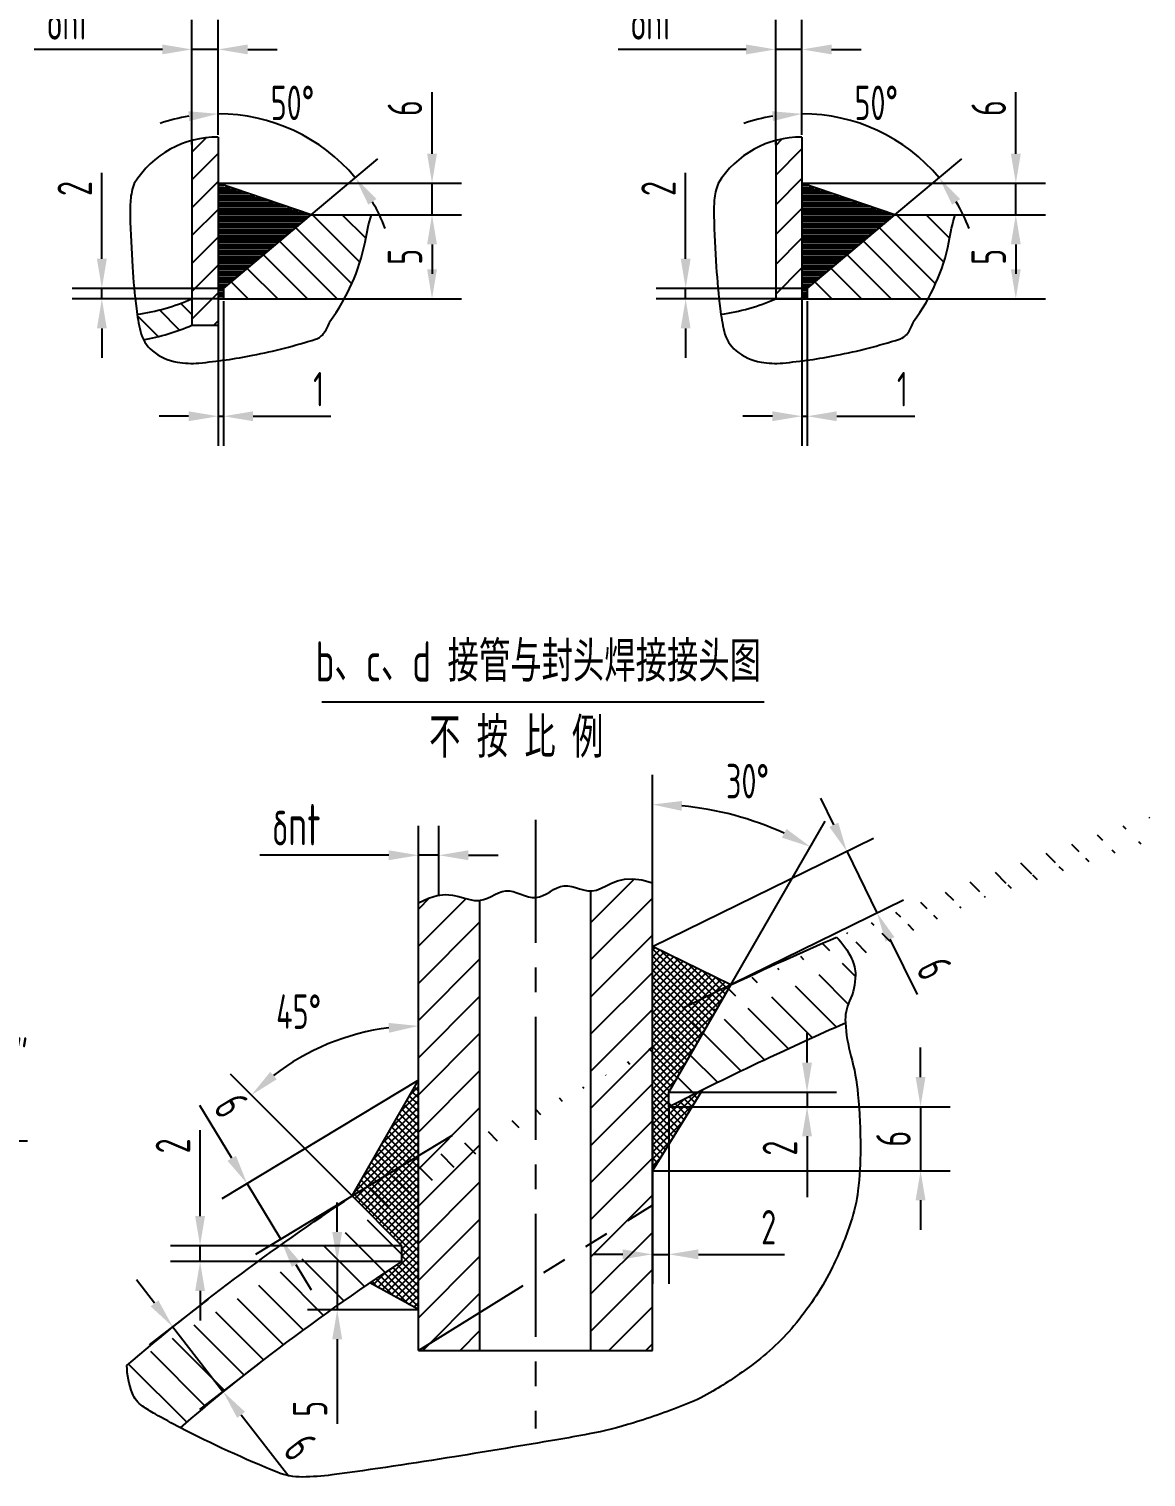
# Model space of a CAD drawing. Extents: x 0 to 3564, y 0 to 5046.
# Drawn here: x 1721 to 2402, y 1432 to 2314 of the extents above; entities that cross this region are included whole.
import ezdxf
from ezdxf.enums import TextEntityAlignment as Align

# ---------------------------------------------------------------- set-up
doc = ezdxf.new("R2010")
doc.units = 0
doc.header["$LTSCALE"] = 60
doc.linetypes.add('G', pattern=[2, 1.25, -0.25, 0.25, -0.25])
doc.linetypes.add('K', pattern=[2.5, 1.25, -0.25, 0.25, -0.25, 0.25, -0.25])
doc.layers.get('0').update_dxf_attribs({"linetype": 'CONTINUOUS'})
doc.layers.get('DEFPOINTS').update_dxf_attribs({"linetype": 'CONTINUOUS'})
for name, color, linetype in [('01', 7, 'CONTINUOUS'), ('02C', 3, 'CONTINUOUS'), ('05', 4, 'G'), ('07', 6, 'K'), ('08', 1, 'CONTINUOUS'), ('10', 1, 'CONTINUOUS'), ('11', 3, 'CONTINUOUS')]:
    doc.layers.add(name, color=color, linetype=linetype)
doc.styles.get("Standard").update_dxf_attribs({"font": 'isocp', "width": 0.707, "bigfont": 'intecad.shx'})
doc.dimstyles.new('INTE', dxfattribs={"dimscale": 6, "dimtxt": 3.5, "dimasz": 3, "dimexe": 3, "dimexo": 0, "dimgap": 1, "dimtad": 1, "dimdec": 3, "dimtxsty": 'STANDARD', "dimcen": 0, "dimclrd": 1, "dimclre": 1, "dimclrt": 3, "dimaunit": 1, "dimazin": 3, "dimtfac": 1, "dimtdec": 4, "dimtmove": 0, "dimatfit": 3, "dimtzin": 0})
doc.dimstyles.new('INTE$2', dxfattribs={"dimscale": 6, "dimtxt": 3.5, "dimasz": 3, "dimexe": 3, "dimexo": 0, "dimgap": 1, "dimtad": 1, "dimtih": 1, "dimtoh": 1, "dimdec": 3, "dimtxsty": 'STANDARD', "dimcen": 0, "dimclrd": 1, "dimclre": 1, "dimclrt": 3, "dimaunit": 1, "dimazin": 3, "dimtfac": 1, "dimtdec": 4, "dimtmove": 0, "dimatfit": 3, "dimtzin": 0})
pattern_1 = [(45, (291.961, 1301.108), (-2.1213203, 2.1213203), []), (135, (291.961, 1301.108), (-2.1213203, -2.1213203), [])]

# ---------------------------------------------------------------- blocks, each defined once
blk = doc.blocks.new('*D73')
at = {"color": 1, "linetype": 'BYBLOCK'}
for p, q in [((2414.78, 3464.99), (2414.78, 3482.99)), ((2454.22, 3446.99), (2396.78, 3446.99)), ((2414.78, 3446.99), (2414.78, 3417.62)), ((2464.22, 3417.62), (2396.78, 3417.62)), ((2414.78, 3399.62), (2414.78, 3347.98))]:
    blk.add_line(p, q, dxfattribs=at)
for points in [[(2411.78, 3464.99), (2417.78, 3464.99), (2414.78, 3446.99)], [(2411.78, 3399.62), (2417.78, 3399.62), (2414.78, 3417.62)]]:
    blk.add_solid(points, dxfattribs=at)
at = {"layer": 'DEFPOINTS', "color": 0, "linetype": 'BYBLOCK'}
for p in [(2414.78, 3446.99), (2454.22, 3446.99), (2464.22, 3417.62)]:
    blk.add_point(p, dxfattribs=at)
at = {"color": 3, "linetype": 'BYBLOCK', "insert": (2398.28, 3357.26), "char_height": 21, "attachment_point": 5, "rotation": 90}
blk.add_mtext('5', dxfattribs=at)
blk = doc.blocks.new('*D74')
at = {"color": 1, "linetype": 'BYBLOCK'}
for p, q in [((1825.62, 1682.24), (1825.62, 1734.65)), ((1948.56, 1664.24), (1807.62, 1664.24)), ((1825.62, 1654.66), (1825.62, 1664.24)), ((1948.56, 1654.66), (1807.62, 1654.66)), ((1825.62, 1636.66), (1825.62, 1618.66))]:
    blk.add_line(p, q, dxfattribs=at)
for points in [[(1822.62, 1682.24), (1828.62, 1682.24), (1825.62, 1664.24)], [(1822.62, 1636.66), (1828.62, 1636.66), (1825.62, 1654.66)]]:
    blk.add_solid(points, dxfattribs=at)
at = {"layer": 'DEFPOINTS', "color": 0, "linetype": 'BYBLOCK'}
for p in [(1825.62, 1664.24), (1948.56, 1664.24), (1948.56, 1654.66)]:
    blk.add_point(p, dxfattribs=at)
at = {"color": 3, "linetype": 'BYBLOCK', "insert": (1809.11, 1725.05), "char_height": 21, "attachment_point": 5, "rotation": 90}
blk.add_mtext('2', dxfattribs=at)
blk = doc.blocks.new('*D75')
at = {"color": 1, "linetype": 'BYBLOCK'}
for p, q in [((1958.56, 1765.17), (1838.83, 1692.77)), ((1844.92, 1717.48), (1825.48, 1749.63)), ((1979.04, 1731.32), (1859.31, 1658.91)), ((1874.71, 1668.23), (1854.24, 1702.08)), ((1884.03, 1652.82), (1893.34, 1637.42))]:
    blk.add_line(p, q, dxfattribs=at)
for points in [[(1847.49, 1719.04), (1842.35, 1715.93), (1854.24, 1702.08)], [(1886.59, 1654.38), (1881.46, 1651.27), (1874.71, 1668.23)]]:
    blk.add_solid(points, dxfattribs=at)
at = {"layer": 'DEFPOINTS', "color": 0, "linetype": 'BYBLOCK'}
for p in [(1958.56, 1765.17), (1979.04, 1731.32), (1874.71, 1668.23)]:
    blk.add_point(p, dxfattribs=at)
at = {"color": 3, "linetype": 'BYBLOCK', "insert": (1844.66, 1749.79), "char_height": 21, "attachment_point": 5, "rotation": 301.16461}
blk.add_mtext('6', dxfattribs=at)
blk = doc.blocks.new('*D76')
at = {"color": 1, "linetype": 'BYBLOCK'}
blk.add_line((2423.91, 3486.89), (2349.77, 3561.02), dxfattribs=at)
blk.add_arc((2464.22, 3446.58), 143.85, 97.17399, 127.82601, dxfattribs=at)
for points in [[(2446.07, 3592.3), (2446.44, 3586.31), (2464.22, 3590.43)], [(2377.98, 3557.95), (2374.01, 3562.45), (2362.5, 3548.3)]]:
    blk.add_solid(points, dxfattribs=at)
at = {"layer": 'DEFPOINTS', "color": 0, "linetype": 'BYBLOCK'}
for p in [(2464.22, 3692.96), (2426.99, 3585.53), (2423.91, 3486.89), (2454.22, 3456.58), (2464.22, 3392.83)]:
    blk.add_point(p, dxfattribs=at)
at = {"color": 3, "linetype": 'BYBLOCK', "insert": (2391.3, 3599.17), "char_height": 21, "attachment_point": 5}
blk.add_mtext('45{°}', dxfattribs=at)
blk = doc.blocks.new('*D77')
at = {"color": 1, "linetype": 'BYBLOCK'}
for p, q in [((2464.22, 3665.36), (2464.22, 3712.41)), ((2476.72, 3670.06), (2476.72, 3712.41)), ((2446.22, 3694.41), (2367.66, 3694.41)), ((2476.72, 3694.41), (2464.22, 3694.41)), ((2494.72, 3694.41), (2512.72, 3694.41))]:
    blk.add_line(p, q, dxfattribs=at)
for points in [[(2446.22, 3697.41), (2446.22, 3691.41), (2464.22, 3694.41)], [(2494.72, 3697.41), (2494.72, 3691.41), (2476.72, 3694.41)]]:
    blk.add_solid(points, dxfattribs=at)
at = {"layer": 'DEFPOINTS', "color": 0, "linetype": 'BYBLOCK'}
for p in [(2476.72, 3694.41), (2476.72, 3670.06), (2464.22, 3665.36)]:
    blk.add_point(p, dxfattribs=at)
at = {"color": 3, "linetype": 'BYBLOCK', "insert": (2389.94, 3713.01), "char_height": 21, "attachment_point": 5}
blk.add_mtext('δ\\H25.2;nt', dxfattribs=at)
blk = doc.blocks.new('*D87')
at = {"color": 1, "linetype": 'BYBLOCK'}
for p, q in [((1797.88, 1629.15), (1786.84, 1643.37)), ((1830.52, 1631.71), (1794.7, 1603.9)), ((1808.92, 1614.94), (1839.58, 1575.44)), ((1861.18, 1592.21), (1825.36, 1564.4)), ((1850.62, 1561.22), (1879.62, 1523.87))]:
    blk.add_line(p, q, dxfattribs=at)
for points in [[(1800.25, 1630.99), (1795.51, 1627.31), (1808.92, 1614.94)], [(1852.99, 1563.06), (1848.25, 1559.38), (1839.58, 1575.44)]]:
    blk.add_solid(points, dxfattribs=at)
at = {"layer": 'DEFPOINTS', "color": 0, "linetype": 'BYBLOCK'}
for p in [(1830.52, 1631.71), (1808.92, 1614.94), (1861.18, 1592.21)]:
    blk.add_point(p, dxfattribs=at)
at = {"color": 3, "linetype": 'BYBLOCK', "insert": (1886.65, 1541.72), "char_height": 21, "attachment_point": 5, "rotation": 307.82502}
blk.add_mtext('6', dxfattribs=at)
blk = doc.blocks.new('*D95')
at = {"color": 1, "linetype": 'BYBLOCK'}
for p, q in [((2606.72, 3677.55), (2606.72, 3743.32)), ((2654.48, 3615.5), (2711.99, 3715.11))]:
    blk.add_line(p, q, dxfattribs=at)
blk.add_arc((2606.72, 3532.77), 192.55, 65.35818, 84.64182, dxfattribs=at)
for points in [[(2624.56, 3721.48), (2624.84, 3727.47), (2606.72, 3725.32)], [(2688.38, 3710.45), (2685.62, 3705.12), (2702.99, 3699.52)]]:
    blk.add_solid(points, dxfattribs=at)
at = {"layer": 'DEFPOINTS', "color": 0, "linetype": 'BYBLOCK'}
for p in [(2640.15, 3722.39), (2606.72, 3677.55), (2654.48, 3615.5), (2616.72, 3550.09), (2606.72, 3392.83)]:
    blk.add_point(p, dxfattribs=at)
at = {"color": 3, "linetype": 'BYBLOCK', "insert": (2664.65, 3739.54), "char_height": 21, "attachment_point": 5}
blk.add_mtext('30{°}', dxfattribs=at)
blk = doc.blocks.new('*D96')
at = {"color": 1, "linetype": 'BYBLOCK'}
for p, q in [((2101.06, 1748.97), (2101.06, 1640.99)), ((2111.06, 1748.93), (2111.06, 1640.99)), ((2083.06, 1658.99), (2065.06, 1658.99)), ((2101.06, 1658.99), (2111.06, 1658.99)), ((2129.06, 1658.99), (2181.47, 1658.99))]:
    blk.add_line(p, q, dxfattribs=at)
for points in [[(2083.06, 1661.99), (2083.06, 1655.99), (2101.06, 1658.99)], [(2129.06, 1661.99), (2129.06, 1655.99), (2111.06, 1658.99)]]:
    blk.add_solid(points, dxfattribs=at)
at = {"layer": 'DEFPOINTS', "color": 0, "linetype": 'BYBLOCK'}
for p in [(2101.06, 1748.97), (2111.06, 1748.93), (2111.06, 1658.99)]:
    blk.add_point(p, dxfattribs=at)
at = {"color": 3, "linetype": 'BYBLOCK', "insert": (2171.87, 1675.49), "char_height": 21, "attachment_point": 5}
blk.add_mtext('2', dxfattribs=at)
blk = doc.blocks.new('*D97')
at = {"color": 1, "linetype": 'BYBLOCK'}
for p, q in [((2264.36, 1766.93), (2264.36, 1784.93)), ((2111.06, 1748.93), (2282.36, 1748.93)), ((2264.36, 1748.93), (2264.36, 1709.9)), ((2101.06, 1709.9), (2282.36, 1709.9)), ((2264.36, 1691.9), (2264.36, 1673.9))]:
    blk.add_line(p, q, dxfattribs=at)
for points in [[(2261.36, 1766.93), (2267.36, 1766.93), (2264.36, 1748.93)], [(2261.36, 1691.9), (2267.36, 1691.9), (2264.36, 1709.9)]]:
    blk.add_solid(points, dxfattribs=at)
at = {"layer": 'DEFPOINTS', "color": 0, "linetype": 'BYBLOCK'}
for p in [(2111.06, 1748.93), (2101.06, 1709.9), (2264.36, 1709.9)]:
    blk.add_point(p, dxfattribs=at)
at = {"color": 3, "linetype": 'BYBLOCK', "insert": (2247.86, 1729.42), "char_height": 21, "attachment_point": 5, "rotation": 90}
blk.add_mtext('6', dxfattribs=at)
blk = doc.blocks.new('*D98')
at = {"color": 1, "linetype": 'BYBLOCK'}
for p, q in [((2211.55, 1920.63), (2203.63, 1936.8)), ((2101.06, 1846.43), (2235.64, 1912.39)), ((2219.48, 1904.47), (2237.81, 1867.07)), ((2119.39, 1809.02), (2253.97, 1874.99)), ((2245.73, 1850.9), (2262.27, 1817.17))]:
    blk.add_line(p, q, dxfattribs=at)
for points in [[(2214.25, 1921.95), (2208.86, 1919.31), (2219.48, 1904.47)], [(2248.43, 1852.22), (2243.04, 1849.58), (2237.81, 1867.07)]]:
    blk.add_solid(points, dxfattribs=at)
at = {"layer": 'DEFPOINTS', "color": 0, "linetype": 'BYBLOCK'}
for p in [(2237.81, 1867.07), (2101.06, 1846.43), (2119.39, 1809.02)]:
    blk.add_point(p, dxfattribs=at)
at = {"color": 3, "linetype": 'BYBLOCK', "insert": (2272.78, 1833.22), "char_height": 21, "attachment_point": 5, "rotation": 296.11198}
blk.add_mtext('6', dxfattribs=at)
blk = doc.blocks.new('*D104')
at = {"color": 1, "linetype": 'BYBLOCK'}
for p, q in [((2767.63, 4624.62), (2767.63, 4662.18)), ((2637.42, 4606.62), (2785.63, 4606.62)), ((2767.63, 4587.42), (2767.63, 4606.62)), ((2730.71, 4587.42), (2785.63, 4587.42)), ((2767.63, 4569.42), (2767.63, 4551.42))]:
    blk.add_line(p, q, dxfattribs=at)
for points in [[(2764.63, 4624.62), (2770.63, 4624.62), (2767.63, 4606.62)], [(2764.63, 4569.42), (2770.63, 4569.42), (2767.63, 4587.42)]]:
    blk.add_solid(points, dxfattribs=at)
at = {"layer": 'DEFPOINTS', "color": 0, "linetype": 'BYBLOCK'}
for p in [(2637.42, 4606.62), (2767.63, 4606.62), (2730.71, 4587.42)]:
    blk.add_point(p, dxfattribs=at)
at = {"color": 3, "linetype": 'BYBLOCK', "insert": (2751.13, 4652.4), "char_height": 21, "attachment_point": 5, "rotation": 90}
blk.add_mtext('6', dxfattribs=at)
blk = doc.blocks.new('*D105')
at = {"color": 1, "linetype": 'BYBLOCK'}
for p, q in [((2621.42, 4630.25), (2621.42, 4706.15)), ((2637.42, 4636.07), (2637.42, 4706.15)), ((2603.42, 4688.15), (2525.44, 4688.15)), ((2637.42, 4688.15), (2621.42, 4688.15)), ((2655.42, 4688.15), (2673.42, 4688.15))]:
    blk.add_line(p, q, dxfattribs=at)
for points in [[(2603.42, 4691.15), (2603.42, 4685.15), (2621.42, 4688.15)], [(2655.42, 4691.15), (2655.42, 4685.15), (2637.42, 4688.15)]]:
    blk.add_solid(points, dxfattribs=at)
at = {"layer": 'DEFPOINTS', "color": 0, "linetype": 'BYBLOCK'}
for p in [(2637.42, 4688.15), (2637.42, 4636.07), (2621.42, 4630.25)]:
    blk.add_point(p, dxfattribs=at)
at = {"color": 3, "linetype": 'BYBLOCK', "insert": (2546, 4704.65), "char_height": 21, "attachment_point": 5}
blk.add_mtext('δnt', dxfattribs=at)
blk = doc.blocks.new('*D106')
at = {"color": 1, "linetype": 'BYBLOCK'}
blk.add_line((2694.01, 4587.42), (2734.72, 4621.57), dxfattribs=at)
for start, end in [(40, 90), (99.47174, 108.94349), (21.05651, 30.52826)]:
    blk.add_arc((2637.42, 4539.93), 109.01, start, end, dxfattribs=at)
for points in [[(2619.24, 4650.45), (2619.73, 4644.47), (2637.42, 4648.94)], [(2728.87, 4593.57), (2733.77, 4597.04), (2720.93, 4610)]]:
    blk.add_solid(points, dxfattribs=at)
at = {"layer": 'DEFPOINTS', "color": 0, "linetype": 'BYBLOCK'}
for p in [(2637.42, 4649.76), (2697.32, 4631.01), (2694.01, 4587.42), (2640.62, 4542.62), (2637.42, 4508.77)]:
    blk.add_point(p, dxfattribs=at)
at = {"color": 3, "linetype": 'BYBLOCK', "insert": (2682.65, 4655.61), "char_height": 21, "attachment_point": 5}
blk.add_mtext('50°', dxfattribs=at)
blk = doc.blocks.new('*D107')
at = {"color": 1, "linetype": 'BYBLOCK'}
for p, q in [((2637.42, 4536.22), (2637.42, 4446.71)), ((2640.62, 4534.8), (2640.62, 4446.71)), ((2619.42, 4464.71), (2601.42, 4464.71)), ((2637.42, 4464.71), (2640.62, 4464.71)), ((2658.62, 4464.71), (2706.09, 4464.71))]:
    blk.add_line(p, q, dxfattribs=at)
for points in [[(2619.42, 4467.71), (2619.42, 4461.71), (2637.42, 4464.71)], [(2658.62, 4467.71), (2658.62, 4461.71), (2640.62, 4464.71)]]:
    blk.add_solid(points, dxfattribs=at)
at = {"layer": 'DEFPOINTS', "color": 0, "linetype": 'BYBLOCK'}
for p in [(2637.42, 4536.22), (2640.62, 4534.8), (2640.62, 4464.71)]:
    blk.add_point(p, dxfattribs=at)
at = {"color": 3, "linetype": 'BYBLOCK', "insert": (2698.6, 4481.21), "char_height": 21, "attachment_point": 5}
blk.add_mtext('1', dxfattribs=at)
blk = doc.blocks.new('*D108')
at = {"color": 1, "linetype": 'BYBLOCK'}
for p, q in [((1742.61, 2173.66), (1742.61, 2226.07)), ((1816.66, 2155.66), (1724.61, 2155.66)), ((1742.61, 2149.26), (1742.61, 2155.66)), ((1813.46, 2149.26), (1724.61, 2149.26)), ((1742.61, 2131.26), (1742.61, 2113.26))]:
    blk.add_line(p, q, dxfattribs=at)
for points in [[(1739.61, 2173.66), (1745.61, 2173.66), (1742.61, 2155.66)], [(1739.61, 2131.26), (1745.61, 2131.26), (1742.61, 2149.26)]]:
    blk.add_solid(points, dxfattribs=at)
at = {"layer": 'DEFPOINTS', "color": 0, "linetype": 'BYBLOCK'}
for p in [(1816.66, 2155.66), (1742.61, 2149.26), (1813.46, 2149.26)]:
    blk.add_point(p, dxfattribs=at)
at = {"color": 3, "linetype": 'BYBLOCK', "insert": (1726.11, 2216.47), "char_height": 21, "attachment_point": 5, "rotation": 90}
blk.add_mtext('2', dxfattribs=at)
blk = doc.blocks.new('*D109')
at = {"color": 1, "linetype": 'BYBLOCK'}
for p, q in [((2730.71, 4587.42), (2785.63, 4587.42)), ((2767.63, 4569.42), (2767.63, 4554.22)), ((2714.22, 4536.22), (2785.63, 4536.22))]:
    blk.add_line(p, q, dxfattribs=at)
for points in [[(2764.63, 4569.42), (2770.63, 4569.42), (2767.63, 4587.42)], [(2764.63, 4554.22), (2770.63, 4554.22), (2767.63, 4536.22)]]:
    blk.add_solid(points, dxfattribs=at)
at = {"layer": 'DEFPOINTS', "color": 0, "linetype": 'BYBLOCK'}
for p in [(2730.71, 4587.42), (2714.22, 4536.22), (2767.63, 4536.22)]:
    blk.add_point(p, dxfattribs=at)
at = {"color": 3, "linetype": 'BYBLOCK', "insert": (2751.13, 4561.82), "char_height": 21, "attachment_point": 5, "rotation": 90}
blk.add_mtext('5', dxfattribs=at)
blk = doc.blocks.new('*D163')
at = {"color": 1, "linetype": 'BYBLOCK'}
for p, q in [((1813.46, 2149.26), (1813.46, 2059.76)), ((1816.66, 2147.85), (1816.66, 2059.76)), ((1795.46, 2077.76), (1777.46, 2077.76)), ((1813.46, 2077.76), (1816.66, 2077.76)), ((1834.66, 2077.76), (1882.12, 2077.76))]:
    blk.add_line(p, q, dxfattribs=at)
for points in [[(1795.46, 2080.76), (1795.46, 2074.76), (1813.46, 2077.76)], [(1834.66, 2080.76), (1834.66, 2074.76), (1816.66, 2077.76)]]:
    blk.add_solid(points, dxfattribs=at)
at = {"layer": 'DEFPOINTS', "color": 0, "linetype": 'BYBLOCK'}
for p in [(1813.46, 2149.26), (1816.66, 2147.85), (1816.66, 2077.76)]:
    blk.add_point(p, dxfattribs=at)
at = {"color": 3, "linetype": 'BYBLOCK', "insert": (1874.64, 2094.26), "char_height": 21, "attachment_point": 5}
blk.add_mtext('1', dxfattribs=at)
blk = doc.blocks.new('*D162')
at = {"color": 1, "linetype": 'BYBLOCK'}
blk.add_line((1870.05, 2200.46), (1910.75, 2234.62), dxfattribs=at)
for start, end in [(99.47174, 108.94349), (40, 90), (21.05651, 30.52826)]:
    blk.add_arc((1813.46, 2152.98), 109.01, start, end, dxfattribs=at)
for points in [[(1795.27, 2263.49), (1795.76, 2257.51), (1813.46, 2261.99)], [(1904.9, 2206.62), (1909.8, 2210.08), (1896.96, 2223.05)]]:
    blk.add_solid(points, dxfattribs=at)
at = {"layer": 'DEFPOINTS', "color": 0, "linetype": 'BYBLOCK'}
for p in [(1813.46, 2262.81), (1873.36, 2244.05), (1870.05, 2200.46), (1816.66, 2155.66), (1813.46, 2121.81)]:
    blk.add_point(p, dxfattribs=at)
at = {"color": 3, "linetype": 'BYBLOCK', "insert": (1858.69, 2268.66), "char_height": 21, "attachment_point": 5}
blk.add_mtext('50°', dxfattribs=at)
blk = doc.blocks.new('*D164')
at = {"color": 1, "linetype": 'BYBLOCK'}
for p, q in [((1742.61, 2173.66), (1742.61, 2226.07)), ((1816.66, 2155.66), (1724.61, 2155.66)), ((1742.61, 2149.26), (1742.61, 2155.66)), ((1816.66, 2149.26), (1724.61, 2149.26)), ((1742.61, 2131.26), (1742.61, 2113.26))]:
    blk.add_line(p, q, dxfattribs=at)
for points in [[(1739.61, 2173.66), (1745.61, 2173.66), (1742.61, 2155.66)], [(1739.61, 2131.26), (1745.61, 2131.26), (1742.61, 2149.26)]]:
    blk.add_solid(points, dxfattribs=at)
at = {"layer": 'DEFPOINTS', "color": 0, "linetype": 'BYBLOCK'}
for p in [(1816.66, 2155.66), (1742.61, 2149.26), (1816.66, 2149.26)]:
    blk.add_point(p, dxfattribs=at)
at = {"color": 3, "linetype": 'BYBLOCK', "insert": (1726.11, 2216.47), "char_height": 21, "attachment_point": 5, "rotation": 90}
blk.add_mtext('2', dxfattribs=at)
blk = doc.blocks.new('*D161')
at = {"color": 1, "linetype": 'BYBLOCK'}
for p, q in [((1797.46, 2243.3), (1797.46, 2319.19)), ((1813.46, 2249.12), (1813.46, 2319.19)), ((1779.46, 2301.19), (1701.47, 2301.19)), ((1813.46, 2301.19), (1797.46, 2301.19)), ((1831.46, 2301.19), (1849.46, 2301.19))]:
    blk.add_line(p, q, dxfattribs=at)
for points in [[(1779.46, 2304.19), (1779.46, 2298.19), (1797.46, 2301.19)], [(1831.46, 2304.19), (1831.46, 2298.19), (1813.46, 2301.19)]]:
    blk.add_solid(points, dxfattribs=at)
at = {"layer": 'DEFPOINTS', "color": 0, "linetype": 'BYBLOCK'}
for p in [(1813.46, 2301.19), (1797.46, 2243.3), (1813.46, 2249.12)]:
    blk.add_point(p, dxfattribs=at)
at = {"color": 3, "linetype": 'BYBLOCK', "insert": (1722.04, 2317.69), "char_height": 21, "attachment_point": 5}
blk.add_mtext('δnt', dxfattribs=at)
blk = doc.blocks.new('*D165')
at = {"color": 1, "linetype": 'BYBLOCK'}
for p, q in [((1906.74, 2200.46), (1961.67, 2200.46)), ((1943.67, 2182.46), (1943.67, 2167.26)), ((1890.25, 2149.26), (1961.67, 2149.26))]:
    blk.add_line(p, q, dxfattribs=at)
for points in [[(1940.67, 2182.46), (1946.67, 2182.46), (1943.67, 2200.46)], [(1940.67, 2167.26), (1946.67, 2167.26), (1943.67, 2149.26)]]:
    blk.add_solid(points, dxfattribs=at)
at = {"layer": 'DEFPOINTS', "color": 0, "linetype": 'BYBLOCK'}
for p in [(1906.74, 2200.46), (1890.25, 2149.26), (1943.67, 2149.26)]:
    blk.add_point(p, dxfattribs=at)
at = {"color": 3, "linetype": 'BYBLOCK', "insert": (1927.17, 2174.86), "char_height": 21, "attachment_point": 5, "rotation": 90}
blk.add_mtext('5', dxfattribs=at)
blk = doc.blocks.new('*D160')
at = {"color": 1, "linetype": 'BYBLOCK'}
for p, q in [((1943.67, 2237.66), (1943.67, 2275.23)), ((1813.46, 2219.66), (1961.67, 2219.66)), ((1943.67, 2200.46), (1943.67, 2219.66)), ((1906.74, 2200.46), (1961.67, 2200.46)), ((1943.67, 2182.46), (1943.67, 2164.46))]:
    blk.add_line(p, q, dxfattribs=at)
for points in [[(1940.67, 2237.66), (1946.67, 2237.66), (1943.67, 2219.66)], [(1940.67, 2182.46), (1946.67, 2182.46), (1943.67, 2200.46)]]:
    blk.add_solid(points, dxfattribs=at)
at = {"layer": 'DEFPOINTS', "color": 0, "linetype": 'BYBLOCK'}
for p in [(1813.46, 2219.66), (1943.67, 2219.66), (1906.74, 2200.46)]:
    blk.add_point(p, dxfattribs=at)
at = {"color": 3, "linetype": 'BYBLOCK', "insert": (1927.17, 2265.45), "char_height": 21, "attachment_point": 5, "rotation": 90}
blk.add_mtext('6', dxfattribs=at)
blk = doc.blocks.new('*D280')
at = {"color": 1, "linetype": 'BYBLOCK'}
for p, q in [((-584.62, 1663.95), (-524.6, 1749.67)), ((-573.98, 1636.3), (-465.58, 1636.3))]:
    blk.add_line(p, q, dxfattribs=at)
for start, end in [(32.75549, 46.4267), (8.5733, 15.48493)]:
    blk.add_arc((-603.98, 1636.3), 120.41, start, end, dxfattribs=at)
for points in [[(-522.89, 1721.21), (-519.09, 1725.85), (-534.92, 1734.93)], [(-481.93, 1654.47), (-487.91, 1654.02), (-483.58, 1636.3)]]:
    blk.add_solid(points, dxfattribs=at)
at = {"layer": 'DEFPOINTS', "color": 0, "linetype": 'BYBLOCK'}
for p in [(-507.4, 1708.2), (-584.62, 1663.95), (-668.15, 1636.3), (-603.98, 1636.3), (-573.98, 1636.3)]:
    blk.add_point(p, dxfattribs=at)
at = {"color": 3, "linetype": 'BYBLOCK', "insert": (-493.84, 1684.94), "char_height": 21, "attachment_point": 5}
blk.add_mtext('55°0\'0"', dxfattribs=at)

msp = doc.modelspace()

# ---------------------------------------------------------------- hatches: boundary and pattern name
at = {"layer": '10'}
h = msp.add_hatch(dxfattribs=at)
h.set_pattern_fill('_U', color=256, scale=12, angle=45, style=0, pattern_type=0)
h.set_pattern_definition([(45, (23.204, 0), (-8.48528, 8.48528), [])])
h.paths.add_polyline_path([(1820.65942, 2133.26397), (1836.6593, 2133.26397), (1836.6593, 2247.78434, 0.068001277), (1820.65942, 2245.72081)])
h = msp.add_hatch(dxfattribs=at)
h.set_pattern_fill('_U', color=256, scale=12.8, angle=45, style=0, pattern_type=0)
h.set_pattern_definition([(45, (1105.661, 1606.629), (-9.05097, 9.05097), [])])
h.paths.add_polyline_path([(2192.15978, 2247.78434, 0.068001277), (2176.1599, 2245.72081), (2176.1599, 2149.26397), (2192.15978, 2149.26397)])
h = msp.add_hatch(dxfattribs=at)
h.set_pattern_fill('_U', color=256, scale=1.28, style=0, pattern_type=0)
h.set_pattern_definition([(0, (750.1603, 1606.6293), (0, 1.28), [])])
h.paths.add_polyline_path([(1836.6593, 2149.26397), (1839.85925, 2149.26397), (1839.85925, 2155.66392), (1893.24987, 2200.46397), (1836.6593, 2219.66397)])
h = msp.add_hatch(dxfattribs=at)
h.set_pattern_fill('_U', color=256, scale=1.28, style=0, pattern_type=0)
h.set_pattern_definition([(0, (1105.6608, 1606.6293), (0, 1.28), [])])
h.paths.add_polyline_path([(2192.15978, 2149.26397), (2195.35974, 2149.26397), (2195.35974, 2155.66392), (2248.75035, 2200.46397), (2192.15978, 2219.66397)])
h = msp.add_hatch(dxfattribs=at)
h.set_pattern_fill('_U', color=256, scale=12.8, angle=135, style=0, pattern_type=0)
h.set_pattern_definition([(135, (750.16, 1606.629), (-9.05097, -9.05097), [])])
h.paths.add_polyline_path([(1913.45643, 2149.26397, 0.076244946), (1926.12885, 2183.87119, -0.033223535), (1929.94566, 2200.46397), (1893.24987, 2200.46397), (1839.85925, 2155.66392), (1839.85925, 2149.26397)])
h = msp.add_hatch(dxfattribs=at)
h.set_pattern_fill('_U', color=256, scale=12.8, angle=135, style=0, pattern_type=0)
h.set_pattern_definition([(135, (1105.661, 1606.629), (-9.05097, -9.05097), [])])
h.paths.add_polyline_path([(2268.95691, 2149.26397, 0.076244946), (2281.62934, 2183.87119, -0.033223535), (2285.44615, 2200.46397), (2248.75035, 2200.46397), (2195.35974, 2155.66392), (2195.35974, 2149.26397)])
h = msp.add_hatch(dxfattribs=at)
h.set_pattern_fill('_U', color=256, scale=12, angle=135, style=0, pattern_type=0)
h.set_pattern_definition([(135, (23.204, 0), (-8.48528, -8.48528), [])])
h.paths.add_polyline_path([(1787.30948, 2139.84537, 0.020034783), (1789.30526, 2129.41622, 0.060952795), (1791.12997, 2124.43133, 0.061608236), (1820.65942, 2133.26397), (1820.65942, 2149.26397, -0.069338182)])
h = msp.add_hatch(dxfattribs=at)
h.set_pattern_fill('_U', color=256, scale=15, angle=135, style=0, pattern_type=0)
h.set_pattern_definition([(135, (291.961, 996.401), (-10.6066, -10.6066), [])])
edge = h.paths.add_edge_path()
edge.add_line((2148.82238, 1731.43194), (2111.06024, 1666.026))
edge.add_line((2111.06024, 1666.026), (2111.06024, 1657.20082))
edge.add_spline(control_points=[(2111.06024, 1657.20082), (2130.04774, 1666.91728), (2149.44452, 1676.44604), (2185.42469, 1693.41137), (2201.87812, 1700.91337), (2218.58465, 1708.27813)], knot_values=[0.781138927, 0.781138927, 0.781138927, 0.781138927, 0.822025076, 0.822025076, 0.855475955, 0.855475955, 0.855475955, 0.855475955], degree=3, periodic=0)
edge.add_arc((2246.07979, 1709.97885), 27.54769, 154.97367419, 183.53954285, ccw=False)
edge.add_arc((2186.61203, 1737.7424), 38.08179, 334.97367419, 359.1986671)
edge.add_arc((2202.16782, 1737.52482), 22.52447, 359.1986671, 386.22108422)
edge.add_arc((2176.18832, 1724.72944), 51.48404, 26.22108422, 44.00087202)
edge.add_ellipse((3529.81024, 976.5002), major_axis=(-2030, 0), ratio=0.5073891626, start_angle=310.433533, end_angle=312.86627652)
edge = h.paths.add_edge_path()
edge.add_line((1948.56024, 1562.92647), (1948.56024, 1572.51425))
edge.add_line((1948.56024, 1572.51425), (1918.24813, 1602.82636))
edge.add_ellipse((3529.81024, 976.5002), major_axis=(-2030, 0), ratio=0.5073891626, start_angle=322.54893323, end_angle=329.48212192)
edge.add_arc((1832.00255, 1500.84932), 50.99471, 181.46945674, 201.0495399)
edge.add_arc((1799.74907, 1488.43636), 16.43507, 201.0495399, 235.90687907)
edge.add_arc((1857.13661, 1573.21933), 118.81418, 235.90687907, 240.30068833)
edge.add_arc((2015.57967, 1851.00734), 438.61158, 240.30068833, 242.58711712)
edge.add_spline(control_points=[(1813.64316, 1461.64662), (1831.2636, 1476.81362), (1849.72837, 1491.77953), (1894.15666, 1525.73004), (1920.69425, 1544.55352), (1948.56024, 1562.92647)], knot_values=[0.532637453, 0.532637453, 0.532637453, 0.532637453, 0.586139812, 0.586139812, 0.655900945, 0.655900945, 0.655900945, 0.655900945], degree=3, periodic=0)
h.paths.add_polyline_path([(2126.87392, 1719.45287), (2126.87392, 1734.20914), (2153.12737, 1734.20914), (2153.12737, 1719.45287)], flags=25)
h = msp.add_hatch(dxfattribs=at)
h.set_pattern_fill('_U', color=256, scale=16, angle=45, style=0, pattern_type=0)
h.set_pattern_definition([(45, (0, 0), (-11.31371, 11.31371), [])])
h.paths.add_polyline_path([(1996.06024, 1782.80039), (1992.82276, 1782.79219), (1989.88524, 1783.36796), (1986.68874, 1784.30848), (1983.17056, 1785.3224), (1979.26801, 1786.11842), (1974.91839, 1786.40518), (1970.05901, 1785.89139), (1964.62719, 1784.28569), (1958.56024, 1781.29678), (1958.56024, 1508.76958), (1996.06024, 1532.0245)])
h.paths.add_polyline_path([(2101.06024, 1793.48633), (2094.57379, 1795.40141), (2088.94817, 1796.06125), (2084.07213, 1795.74227), (2079.83441, 1794.72094), (2076.12375, 1793.27369), (2072.82888, 1791.67697), (2069.83855, 1790.20723), (2067.04151, 1789.14091), (2064.34427, 1788.6831), (2063.56024, 1788.70413), (2063.56024, 1573.88335), (2101.06024, 1597.13827)])
h.paths.add_polyline_path([(2101.06024, 1597.13827), (2063.56024, 1573.88335), (2063.56024, 1508.76958), (2101.06024, 1508.76958)])
h.paths.add_polyline_path([(1996.06024, 1532.0245), (1958.56024, 1508.76958), (1996.06024, 1508.76958)])
h = msp.add_hatch(dxfattribs=at)
h.set_pattern_fill('_U', color=256, scale=3, angle=45, style=0, double=1, pattern_type=0)
h.set_pattern_definition(pattern_1)
edge = h.paths.add_edge_path()
edge.add_line((2101.06024, 1618.17085), (2131.85014, 1667.68329))
edge.add_spline(control_points=[(2131.85014, 1667.68329), (2124.86702, 1664.21406), (2117.93679, 1660.71975), (2111.06024, 1657.20082)], knot_values=[0.781138927, 0.781138927, 0.781138927, 0.781138927, 0.795946334, 0.795946334, 0.795946334, 0.795946334], degree=3, periodic=0)
edge.add_line((2111.06024, 1657.20082), (2111.06024, 1666.026))
edge.add_line((2111.06024, 1666.026), (2148.82238, 1731.43194))
edge.add_line((2148.82238, 1731.43194), (2101.06024, 1754.6981))
edge.add_line((2101.06024, 1754.6981), (2101.06024, 1618.17085))
h = msp.add_hatch(dxfattribs=at)
h.set_pattern_fill('_U', color=256, scale=3, angle=45, style=0, double=1, pattern_type=0)
h.set_pattern_definition(pattern_1)
edge = h.paths.add_edge_path()
edge.add_line((1948.56024, 1572.51425), (1948.56024, 1562.92647))
edge.add_spline(control_points=[(1948.56024, 1562.92647), (1941.9695, 1558.58098), (1935.45306, 1554.21029), (1929.0118, 1549.81518)], knot_values=[0.639401344, 0.639401344, 0.639401344, 0.639401344, 0.655900945, 0.655900945, 0.655900945, 0.655900945], degree=3, periodic=0)
edge.add_line((1929.0118, 1549.81518), (1958.56024, 1533.56102))
edge.add_line((1958.56024, 1533.56102), (1958.56024, 1627.20621))
edge.add_line((1958.56024, 1627.20621), (1918.24813, 1602.82636))
edge.add_line((1918.24813, 1602.82636), (1948.56024, 1572.51425))
h.paths.add_polyline_path([(1958.56024, 1627.20621), (1958.56024, 1673.4442), (1918.24813, 1602.82636)])

# ---------------------------------------------------------------- linework, layer by layer
at = {"color": 1, "linetype": 'BYBLOCK'}
for p, q in [((2195.23349, 1684.026), (2195.23349, 1702.026)), ((2111.06024, 1666.026), (2213.23349, 1666.026)), ((2195.23349, 1666.026), (2195.23349, 1657.20082)), ((2111.06024, 1657.20082), (2213.23349, 1657.20082)), ((2195.23349, 1639.20082), (2195.23349, 1601.9933))]:
    msp.add_line(p, q, dxfattribs=at)
for points in [[(2192.23349, 1684.026), (2198.23349, 1684.026), (2195.23349, 1666.026)], [(2192.23349, 1639.20082), (2198.23349, 1639.20082), (2195.23349, 1657.20082)]]:
    msp.add_solid(points, dxfattribs=at)
at = {"layer": '01'}
for p, q in [((1820.65942, 2245.72081), (1820.65942, 2133.26397)), ((1836.6593, 2247.78434), (1836.6593, 2133.26397)), ((2176.1599, 2245.72081), (2176.1599, 2149.26397)), ((2192.15978, 2247.78434), (2192.15978, 2149.26397)), ((1839.85925, 2155.66392), (1893.24987, 2200.46397)), ((2195.35974, 2155.66392), (2248.75035, 2200.46397)), ((1839.85925, 2155.66392), (1839.85925, 2149.26397)), ((2195.35974, 2155.66392), (2195.35974, 2149.26397)), ((1836.6593, 2149.26397), (1913.45643, 2149.26397)), ((2176.1599, 2149.26397), (2268.95691, 2149.26397)), ((2101.06024, 1508.76958), (2101.06024, 1793.48633)), ((1996.06024, 1508.76958), (1996.06024, 1782.8995)), ((2063.56024, 1508.76958), (2063.56024, 1788.70413)), ((1958.56024, 1508.76958), (1958.56024, 1781.29678)), ((1958.56024, 1508.76958), (2101.06024, 1508.76958))]:
    msp.add_line(p, q, dxfattribs=at)
at = {"layer": '01', "color": 7, "linetype": 'CONTINUOUS'}
for p, q in [((1893.24987, 2200.46397), (1836.6593, 2219.66397)), ((2248.75035, 2200.46397), (2192.15978, 2219.66397)), ((1893.24987, 2200.46397), (1929.94566, 2200.46397)), ((2248.75035, 2200.46397), (2285.44615, 2200.46397)), ((1820.65942, 2133.26397), (1836.6593, 2133.26397)), ((2148.82238, 1731.43194), (2101.06024, 1754.6981)), ((2111.06024, 1666.026), (2148.82238, 1731.43194)), ((1918.24813, 1602.82636), (1958.56024, 1673.4442)), ((2101.06024, 1618.17085), (2131.85014, 1667.68329)), ((2111.06024, 1657.20082), (2111.06024, 1666.026)), ((1948.56024, 1572.51425), (1918.24813, 1602.82636)), ((1948.56024, 1562.92647), (1948.56024, 1572.51425)), ((1958.56024, 1533.56102), (1929.0118, 1549.81518))]:
    msp.add_line(p, q, dxfattribs=at)
for centre, start in [((1770.18878, 2264.22036), 277.83772505), ((2125.68927, 2264.22036), 277.83772505), ((1770.18878, 2248.22036), 279.60172768)]:
    msp.add_arc(centre, 125.54783, start, 293.70347188, dxfattribs=at)
at = {"layer": '01', "extrusion": (0, 0, -1)}
for start_param, end_param in [(0.822638663, 0.865098048), (0.532637453, 0.653644424)]:
    msp.add_ellipse((3529.81024, 976.5002), major_axis=(-2030, 0), ratio=0.507389163, start_param=start_param, end_param=end_param, dxfattribs=at)
at = {"layer": '01'}
for points, knots in [([(2111.06024, 1657.20082), (2130.04774, 1666.91728), (2149.44452, 1676.44604), (2185.42469, 1693.41137), (2201.87812, 1700.91337), (2218.58465, 1708.27813)], [0.78113892666, 0.78113892666, 0.78113892666, 0.78113892666, 0.8220250762, 0.8220250762, 0.85547595485, 0.85547595485, 0.85547595485, 0.85547595485]), ([(1813.64316, 1461.64662), (1831.2636, 1476.81362), (1849.72837, 1491.77953), (1894.15666, 1525.73004), (1920.69425, 1544.55352), (1948.56024, 1562.92647)], [0.5326374532, 0.5326374532, 0.5326374532, 0.5326374532, 0.5861398124, 0.5861398124, 0.6559009447, 0.6559009447, 0.6559009447, 0.6559009447])]:
    msp.add_open_spline(points, degree=3, knots=knots, dxfattribs=at)
at = {"layer": '02C'}
for points in [[(1836.6593, 2247.78434, 0.261427733), (1785.58657, 2219.62533, 0.070689787), (1783.24846, 2209.28351, 0.02777552), (1783.00529, 2199.81047, 0.008457354), (1784.45982, 2168.74481, 0.01472235), (1786.8352, 2143.31633, 0.026645815), (1789.30526, 2129.41622, 0.162603248), (1796.56125, 2117.62193, 0.133895222), (1811.71546, 2110.65951, 0.064142592), (1824.964, 2110.17761, 0.0255859), (1857.74722, 2114.8949, 0.028714481), (1895.94305, 2124.70838, 0.171477763), (1901.35625, 2128.81117, 0.063572323), (1904.65353, 2135.54024, 0.110100284), (1926.12885, 2183.87119, -0.033223535), (1929.94566, 2200.46397), (1929.94566, 2200.46397), (1929.94566, 2200.46397)], [(2192.15978, 2247.78434, 0.261427733), (2141.08706, 2219.62533, 0.070689787), (2138.74894, 2209.28351, 0.02777552), (2138.50577, 2199.81047, 0.008457354), (2139.9603, 2168.74481, 0.01472235), (2142.33568, 2143.31633, 0.026645815), (2144.80575, 2129.41622, 0.162603248), (2152.06173, 2117.62193, 0.133895222), (2167.21595, 2110.65951, 0.064142592), (2180.46448, 2110.17761, 0.0255859), (2213.2477, 2114.8949, 0.028714481), (2251.44353, 2124.70838, 0.171477763), (2256.85674, 2128.81117, 0.063572323), (2260.15401, 2135.54024, 0.110100284), (2281.62934, 2183.87119, -0.033223535), (2285.44615, 2200.46397), (2285.44615, 2200.46397), (2285.44615, 2200.46397)], [(2213.22229, 1760.49382, -0.077734971), (2222.37444, 1747.47694, -0.118456984), (2224.6901, 1737.20981, -0.1060969), (2221.11846, 1721.63248, 0.125291618), (2218.58465, 1708.27813, 0.051918808), (2221.94686, 1688.15112, -0.044349988), (2226.23513, 1664.66841, -0.022999512), (2227.75218, 1631.70564, -0.029503136), (2226.23513, 1606.01792, -0.051064928), (2221.97514, 1586.96951, -0.033781127), (2210.78483, 1559.7149, -0.057688178), (2188.76347, 1525.53803, -0.062083577), (2161.34386, 1499.52097, -0.023800921), (2137.96385, 1483.94937, -0.039306903), (2122.71809, 1476.36946, -0.021155237), (2089.24685, 1464.51014, -0.027225303), (2062.4619, 1457.84825, -0.005324503), (2042.8207, 1454.30082, -0.001684164), (1980.5753, 1443.95734, -0.007221), (1905.91269, 1432.91303, -0.030159548), (1887.87347, 1431.60987, -0.099404688), (1872.64838, 1434.48027, -0.023490016), (1813.64316, 1461.64662, -0.009976759), (1798.27034, 1470.01288, -0.019173959), (1790.53656, 1474.82602, -0.15327756), (1784.41071, 1482.5333, -0.0856427), (1781.02461, 1499.54161)]]:
    msp.add_lwpolyline(points, format="xyb", dxfattribs=at)
msp.add_lwpolyline([(1958.56024, 1781.29678), (1964.62719, 1784.28569), (1970.05901, 1785.89139), (1974.91839, 1786.40518), (1979.26801, 1786.11842), (1983.17056, 1785.3224), (1986.68874, 1784.30848), (1989.88524, 1783.36796), (1992.82276, 1782.79219), (1995.55856, 1782.79912), (1998.12832, 1783.31332), (2000.56228, 1784.18597), (2002.8907, 1785.26826), (2005.14383, 1786.41141), (2007.35191, 1787.46659), (2009.5452, 1788.28501), (2011.75395, 1788.71786), (2014.00146, 1788.6634), (2016.28325, 1788.20816), (2018.58791, 1787.48573), (2020.90399, 1786.6297), (2023.22007, 1785.77368), (2025.52472, 1785.05125), (2027.80651, 1784.59601), (2030.05403, 1784.54155), (2032.25964, 1784.97693), (2034.43097, 1785.8131), (2036.57944, 1786.91645), (2038.71649, 1788.1534), (2040.85353, 1789.39034), (2043.002, 1790.4937), (2045.17333, 1791.32986), (2047.37895, 1791.76524), (2049.62912, 1791.71382), (2051.92954, 1791.27979), (2054.28476, 1790.61496), (2056.6993, 1789.87109), (2059.1777, 1789.19997), (2061.72451, 1788.75338), (2064.34427, 1788.6831), (2067.04151, 1789.14091), (2069.83855, 1790.20723), (2072.82888, 1791.67697), (2076.12375, 1793.27369), (2079.83441, 1794.72094), (2084.07213, 1795.74227), (2088.94817, 1796.06125), (2094.57379, 1795.40141), (2101.06024, 1793.48633)], dxfattribs=at)
at = {"layer": '05', "color": 4, "linetype": 'G'}
msp.add_line((2029.81024, 1832.00058), (2029.81024, 1461.21637), dxfattribs=at)
at = {"layer": '07', "color": 6, "linetype": 'K'}
msp.add_line((1958.56024, 1508.76958), (2101.06024, 1597.13827), dxfattribs=at)
at = {"layer": '10'}
msp.add_line((1899.86253, 1903.82791), (2169.03979, 1903.82791), dxfattribs=at)
at = {"layer": 'DEFPOINTS', "color": 0, "linetype": 'BYBLOCK'}
for p in [(1843.05925, 2149.26397), (2192.15978, 2149.26397), (2198.55974, 2149.26397), (2111.06024, 1666.026), (2111.06024, 1657.20082), (2195.23349, 1657.20082)]:
    msp.add_point(p, dxfattribs=at)

# ---------------------------------------------------------------- texts
at = {"color": 3, "linetype": 'BYBLOCK', "insert": (2178.73142, 1631.96913), "char_height": 21, "attachment_point": 5, "rotation": 90}
msp.add_mtext('2', dxfattribs=at)
at = {"layer": '11', "width": 0.707}
for s, height, p in [('b、c、d 接管与封头焊接接头图', 24.5497436, (2031.5907, 1916.14677)), ('不 按 比 例', 24.549744, (2018.13044, 1869.82594))]:
    msp.add_text(s, height=height, dxfattribs=at).set_placement(p, align=Align.CENTER)

# ---------------------------------------------------------------- dimensions: what is measured, and where the dimension line sits
at = {"layer": '08'}
for base, p1, p2, text, picture, middle, set_off in [((1836.6593, 2301.19367), (1820.65942, 2243.29905), (1836.6593, 2249.11767), 'δnt', '*D105', (1745.23988, 2301.19367), (-800.76211, -2386.9546)), ((2192.15978, 2301.19367), (2176.1599, 2243.29905), (2192.15978, 2249.11767), 'δnt', '*D161', (2100.74037, 2301.19367), (378.70402, 0)), ((1839.85925, 2077.7574), (1836.6593, 2149.26397), (1839.85925, 2147.8462), '1', '*D107', (1897.83885, 2077.7574), (-800.76211, -2386.9546)), ((2195.35974, 2077.7574), (2192.15978, 2149.26397), (2195.35974, 2147.8462), '1', '*D163', (2253.33934, 2077.7574), (378.70402, 0)), ((1971.06024, 1810.34603), (1958.56024, 1781.29678), (1971.06024, 1785.99725), 'δ\\H25.2;nt', '*D77', (1884.27897, 1810.34603), (-505.65724, -1884.06338)), ((2111.06024, 1567.261), (2101.06024, 1657.24366), (2111.06024, 1657.20082), '2', '*D96', (2171.86525, 1567.261), (0, -91.72992))]:
    dim = msp.add_linear_dim(base=base, p1=p1, p2=p2, text=text, dimstyle='INTE', dxfattribs=at)
    dim.commit()
    dim.dimension.update_dxf_attribs({"geometry": picture, "text_midpoint": middle, "dimtype": 160, "insert": set_off})
for base, line1, line2, picture, middle, set_off in [((1896.56038, 2244.054), ((1836.6593, 2262.80626), (1836.6593, 2121.81416)), ((1839.85925, 2155.66392), (1893.24987, 2200.46397)), '*D106', (1881.89277, 2252.15927), (-800.76211, -2386.9546)), ((2252.06086, 2244.054), ((2192.15978, 2262.80626), (2192.15978, 2121.81416)), ((2195.35974, 2155.66392), (2248.75035, 2200.46397)), '*D162', (2237.39325, 2252.15927), (378.70402, 0))]:
    dim = msp.add_angular_dim_2l(base=base, line1=line1, line2=line2, text='50%%D', dimstyle='INTE$2', dxfattribs=at)
    dim.commit()
    dim.dimension.update_dxf_attribs({"geometry": picture, "text_midpoint": middle, "dimtype": 162, "insert": set_off})
for base, p1, p2, picture, middle, set_off in [((1966.86967, 2219.66397), (1929.94566, 2200.46397), (1836.6593, 2219.66397), '*D104', (1950.36967, 2265.44586), (-800.76211, -2386.9546)), ((2322.37015, 2219.66397), (2285.44615, 2200.46397), (2192.15978, 2219.66397), '*D160', (2305.87015, 2265.44586), (378.70402, 0))]:
    dim = msp.add_linear_dim(base=base, p1=p1, p2=p2, angle=90, text='6', dimstyle='INTE', dxfattribs=at)
    dim.commit()
    dim.dimension.update_dxf_attribs({"geometry": picture, "text_midpoint": middle, "insert": set_off})
for base, p1, p2, angle, text, picture, middle, dimtype, set_off in [((1765.81436, 2149.26397), (1839.85925, 2155.66392), (1836.6593, 2149.26397), 90, '2', '*D108', (1765.81436, 2216.46893), 160, (23.20354, 0)), ((2121.31484, 2149.26397), (2195.35974, 2155.66392), (2195.35974, 2149.26397), 90, '2', '*D164', (2121.31484, 2216.46893), 160, (378.70402, 0)), ((1966.86967, 2149.26397), (1929.94566, 2200.46397), (1913.45643, 2149.26397), 90, '5', '*D109', (1966.86967, 2174.86397), 160, (-800.76211, -2386.9546)), ((2322.37015, 2149.26397), (2285.44615, 2200.46397), (2268.95691, 2149.26397), 90, '5', '*D165', (2322.37015, 2174.86397), 160, (378.70402, 0)), ((2264.35553, 1618.17085), (2111.06024, 1657.20082), (2101.06024, 1618.17085), 270, '6', '*D97', (2264.35553, 1637.68584), 160, (0, -91.72992)), ((1874.71095, 1576.49605), (1958.56024, 1673.4442), (1979.03512, 1639.58897), 301.16460504, '6', '*D75', (1830.544, 1649.52613), 161, (0, -91.72992)), ((1825.61558, 1572.51425), (1948.56024, 1562.92647), (1948.56024, 1572.51425), 90, '2', '*D74', (1825.61558, 1633.31926), 160, (0, -91.72992)), ((1909.12138, 1562.92647), (1958.56024, 1533.56102), (1948.56024, 1562.92647), 90, '5', '*D73', (1909.12138, 1473.19183), 160, (-505.65724, -1884.06338)), ((1808.91582, 1523.20624), (1861.18044, 1500.48321), (1830.51783, 1539.97758), 127.82502318, '6', '*D87', (1873.61814, 1439.86769), 161, (0, -91.72992))]:
    dim = msp.add_linear_dim(base=base, p1=p1, p2=p2, angle=angle, text=text, dimstyle='INTE', dxfattribs=at)
    dim.commit()
    dim.dimension.update_dxf_attribs({"geometry": picture, "text_midpoint": middle, "dimtype": dimtype, "insert": set_off})
for base, line1, line2, text, picture, middle in [((2134.49561, 1838.3269), ((2111.06024, 1666.026), (2148.82238, 1731.43194)), ((2101.06024, 1508.76958), (2101.06024, 1793.48633)), '30{%%d}', '*D95', (2153.01198, 1834.11104)), ((1921.32841, 1701.46531), ((1948.56024, 1572.51425), (1918.24813, 1602.82636)), ((1958.56024, 1508.76958), (1958.56024, 1808.89203)), '45{%%d}', '*D76', (1896.53551, 1692.30847))]:
    dim = msp.add_angular_dim_2l(base=base, line1=line1, line2=line2, text=text, dimstyle='INTE$2', override={"dimtad": 3}, dxfattribs=at)
    dim.commit()
    dim.dimension.update_dxf_attribs({"geometry": picture, "text_midpoint": middle, "dimtype": 162, "insert": (-505.65724, -1884.06338)})
dim = msp.add_aligned_dim(p1=(2101.06024, 1754.6981), p2=(2119.39444, 1717.29312), distance=131.876, text='6', dimstyle='INTE', dxfattribs=at)
dim.commit()
dim.dimension.update_dxf_attribs({"geometry": '*D98', "text_midpoint": (2272.77637, 1741.48819), "insert": (0, -91.72992)})
dim = msp.add_angular_dim_2l(base=(1678.75547, 1708.19792), line1=((1612.17414, 1636.29578), (1518.00571, 1636.29578)), line2=((1582.17414, 1636.29578), (1601.53835, 1663.95074)), dimstyle='INTE$2', dxfattribs=at)
dim.commit()
dim.dimension.update_dxf_attribs({"geometry": '*D280', "text_midpoint": (1692.31656, 1684.94266), "dimtype": 162, "insert": (2186.15802, 0)})

doc.saveas('drawing.dxf')
